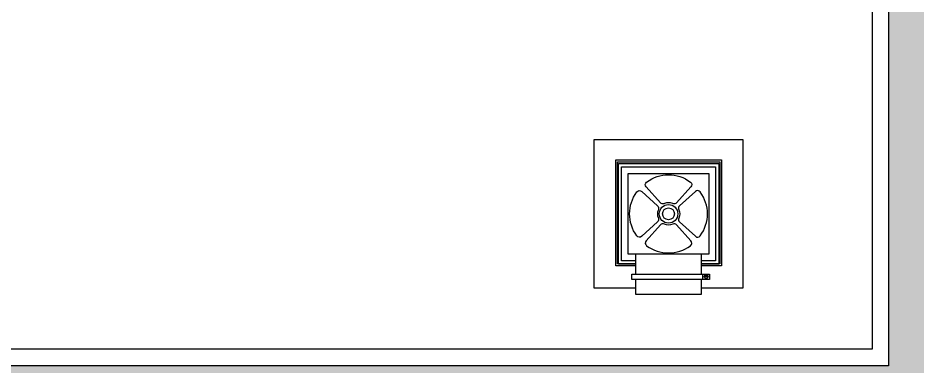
# Model space of a CAD drawing. Header units: millimetres. Extents: x -551172 to 227904, y -3435 to 261611.
# Drawn here: x 185398 to 187032, y 87504 to 88137 of the extents above; entities that cross this region are included whole.
import ezdxf

# ---------------------------------------------------------------- set-up
doc = ezdxf.new("R2010")
doc.units = ezdxf.units.MM
doc.header["$LTSCALE"] = 100
for name, color, linetype in [('F-HAT', 251, 'Continuous'), ('F-WALL1', 2, 'Continuous'), ('F-WALL2', 3, 'Continuous'), ('전기', 7, 'Continuous')]:
    doc.layers.add(name, color=color, linetype=linetype)

msp = doc.modelspace()

# ---------------------------------------------------------------- hatches: boundary and pattern name
at = {"layer": 'F-HAT'}
h = msp.add_hatch(color=256, dxfattribs=at)
h.dxf.hatch_style = 1
h.paths.add_polyline_path([(171200.6, 91301.8), (171242.1, 91616.8), (169842.1, 91616.8), (169842.1, 93089.8), (170417.1, 93089.8), (170417.1, 93320.8), (169642.1, 93320.8), (169642.1, 79859.8), (170676.6, 79859.8), (170676.6, 80052.8), (169906.6, 80052.8), (169906.6, 81641.8), (170689.6, 81641.8), (170689.6, 81891.8), (169929.6, 81891.8), (169929.6, 86096.8), (171020.6, 86096.8), (171020.6, 86256.8), (169929.6, 86256.8), (169929.6, 88346.8), (171270.6, 88346.8), (171270.6, 88496.8), (169890.6, 88496.8), (169890.6, 91301.8)])
h.paths.add_polyline_path([(172733.6, 91301.8), (172733.6, 88496.8), (172058.6, 88496.8), (172058.6, 88346.8), (172733.6, 88346.8), (172733.6, 86256.8), (171870.6, 86256.8), (171870.6, 86096.8), (173420.6, 86096.8), (173420.6, 86256.8), (172905.6, 86256.8), (172905.6, 87608.8), (173605.6, 87608.8), (173605.6, 87763.8), (172895.6, 87763.8), (172895.6, 91300.8), (173685.6, 91300.8), (173685.6, 91915.8), (172900.6, 91915.8), (172900.6, 93120.8), (173660.6, 93120.8), (173660.6, 93320.8), (172034.6, 93320.8), (172034.6, 93089.8), (172744.6, 93089.8), (172744.6, 92186.8), (172002.1, 92186.8), (172002.1, 91616.8), (172043.6, 91301.8)])
h.paths.add_polyline_path([(172152.1, 91616.8), (172152.1, 92036.8), (172744.6, 92036.8), (172744.6, 91616.8)], flags=16)
h.paths.add_polyline_path([(172900.6, 91450.8), (172900.6, 91765.8), (173535.6, 91765.8), (173535.6, 91450.8)], flags=16)
h.paths.add_polyline_path([(174648.6, 86256.8), (174375.6, 86256.8), (174375.6, 86096.8), (174420.6, 86096.8), (174420.6, 81891.8), (173988.6, 81891.8), (173988.6, 81641.8), (174648.6, 81641.8), (174648.6, 81836.8)])
h.paths.add_polyline_path([(174601.6, 80059.8), (174601.6, 80694.8), (174406.6, 80694.8), (174406.6, 80402.8), (174406.6, 80059.8), (174396.6, 80059.8), (174396.6, 79859.8), (175111.6, 79859.8), (175111.6, 80059.8)])
h.paths.add_polyline_path([(180195.6, 80469.8), (180700.6, 80469.8), (180700.6, 80724.8), (180195.6, 80724.8), (180195.6, 85991.8), (182135.6, 85991.8), (182135.6, 85371.8), (182285.6, 85371.8), (182285.6, 85689.8), (182600.6, 85689.8), (182600.6, 85847.8), (182320.6, 85847.8), (182320.6, 86194.8), (180004.6, 86194.8), (180004.6, 80059.8), (179494.6, 80059.8), (179494.6, 79859.8), (180195.6, 79859.8), (180195.6, 80044.8)])
h.paths.add_polyline_path([(180195.6, 80044.8), (180195.6, 79859.8), (181840.6, 79859.8, 0.191132), (183208.8, 80469.8), (182995.6, 80469.8), (182973.9, 80469.8, -0.151278), (181840.6, 80044.8)])
h.paths.add_polyline_path([(184198.6, 80469.8), (184198.6, 80669.8), (183685.6, 80669.8), (183685.6, 85689.8), (183730.6, 85689.8), (183730.6, 85847.8), (183450.6, 85847.8), (183450.6, 85689.8), (183495.6, 85689.8), (183495.6, 80724.8), (182995.6, 80724.8), (182995.6, 80469.8)])
h.paths.add_polyline_path([(187180.6, 80469.8), (187180.6, 89425.8), (184290.6, 89425.8), (184290.6, 88310.8), (184205.6, 88310.8), (184205.6, 88150.8), (184290.6, 88150.8), (184290.6, 87350.8), (184450.6, 87350.8), (184450.6, 89200.8), (186980.6, 89200.8), (186980.6, 87505.8), (185235.6, 87505.8), (185235.6, 87350.8), (186165.6, 87350.8), (186165.6, 86142.8), (184900.6, 86142.8), (184900.6, 85847.8), (184580.6, 85847.8), (184580.6, 85689.8), (184895.6, 85689.8), (184895.6, 85364.8), (185048.6, 85364.8), (185048.6, 85984.8), (186988.6, 85984.8), (186988.6, 80669.8), (186478.6, 80669.8), (186478.6, 80469.8)])
h.paths.add_polyline_path([(186320.6, 86142.8), (186320.6, 87350.8), (186980.6, 87350.8), (186980.6, 86142.8)], flags=16)
h.paths.add_polyline_path([(180785.6, 87650.8), (180785.6, 87805.8), (178380.6, 87805.8), (178380.6, 92845.8), (178890.6, 92845.8), (178890.6, 93045.8), (178380.6, 93045.8), (178380.6, 93320.8), (177665.6, 93320.8), (177665.6, 93120.8), (178200.6, 93120.8), (178200.6, 90795.8), (177800.6, 90795.8), (177800.6, 90550.8), (178195.6, 90550.8), (178195.6, 87650.8)])
h.paths.add_polyline_path([(181875.6, 88310.8), (181875.6, 91102.8), (182645.6, 91102.8), (182645.6, 93045.8), (181405.6, 93045.8), (181405.6, 92845.8), (182437.6, 92845.8), (182437.6, 91575.8), (181685.6, 91575.8), (181685.6, 87805.8), (181635.6, 87805.8), (181635.6, 87650.8), (181870.6, 87650.8), (181870.6, 88150.8), (182290.6, 88150.8), (182290.6, 88310.8)])
h.paths.add_polyline_path([(181875.6, 91202.8), (181875.6, 91475.8), (182437.6, 91475.8), (182437.6, 91202.8)], flags=16)
h.paths.add_polyline_path([(184290.6, 90422.8), (184550.6, 90422.8), (184550.6, 91232.8), (184290.6, 91232.8)])
h.paths.add_polyline_path([(176170.6, 91300.8), (176170.6, 90550.8), (176440.6, 90550.8), (176440.6, 91640.8), (175170.6, 91640.8), (175170.6, 91300.8)])

# ---------------------------------------------------------------- linework, layer by layer
at = {"layer": 'F-WALL1'}
msp.add_lwpolyline([(187180.6, 80469.8), (187180.6, 89425.8), (184290.6, 89425.8), (184290.6, 88310.8), (184205.6, 88310.8), (184205.6, 88150.8), (184290.6, 88150.8), (184290.6, 87350.8), (184450.6, 87350.8), (184450.6, 89200.8), (186980.6, 89200.8), (186980.6, 87505.8), (185235.6, 87505.8), (185235.6, 87350.8), (186165.6, 87350.8), (186165.6, 86142.8), (184900.6, 86142.8), (184900.6, 85847.8)], dxfattribs=at)
at = {"layer": 'F-WALL2', "color": 4}
msp.add_lwpolyline([(186050.6, 89075.8), (186050.6, 88275.8), (186210.6, 88275.8), (186210.6, 89075.8), (186950.6, 89075.8), (186950.6, 87535.8), (184480.6, 87535.8), (184480.6, 89075.8), (186050.6, 89075.8)], dxfattribs=at)
at = {"layer": '전기'}
for p, q in [((186643.2, 87662.7), (186643.2, 87672.4)), ((186652.3, 87668.2), (186645.6, 87668.2)), ((186652.3, 87667), (186645.6, 87667))]:
    msp.add_line(p, q, dxfattribs=at)
for points in [[(186520.6, 87646.6), (186445.6, 87646.6), (186445.6, 87916.6), (186715.6, 87916.6), (186715.6, 87646.6), (186640.6, 87646.6)], [(186520.6, 87687.4), (186484.6, 87687.4), (186484.6, 87879.4), (186676.6, 87879.4), (186676.6, 87687.4), (186640.6, 87687.4)], [(186520.6, 87691), (186487.6, 87691), (186487.6, 87875.8), (186673.6, 87875.8), (186673.6, 87691), (186640.6, 87691)], [(186520.6, 87690.4), (186489.4, 87690.4), (186489.4, 87872.8), (186671.8, 87872.8), (186671.8, 87690.4), (186640.6, 87690.4)], [(186520.6, 87696.4), (186495.4, 87696.4), (186495.4, 87866.8), (186665.8, 87866.8), (186665.8, 87696.4), (186640.6, 87696.4)], [(186520.6, 87708.4), (186520.6, 87672.4)], [(186640.6, 87672.4), (186640.6, 87708.4)], [(186520.6, 87662.7), (186520.6, 87635.8), (186640.6, 87635.8), (186640.6, 87662.7)]]:
    msp.add_lwpolyline(points, dxfattribs=at)
for points in [[(186653.8, 87708.4), (186507.4, 87708.4), (186507.4, 87854.8), (186653.8, 87854.8)], [(186655, 87662.7), (186514, 87662.7), (186514, 87672.4), (186655, 87672.4)]]:
    msp.add_lwpolyline(points, close=True, dxfattribs=at)
for points in [[(186573.1, 87800.1, -0.33806), (186565.9, 87801.5), (186539.9, 87830.4, -0.443276), (186540.8, 87839.3, -0.328529), (186620.5, 87839.3, -0.443276), (186621.4, 87830.4), (186595.3, 87801.5, -0.33806), (186588.2, 87800.1, 0.237434)], [(186562.1, 87774, -0.33806), (186560.7, 87766.9), (186531.8, 87740.8, -0.443276), (186522.9, 87741.7, -0.328529), (186522.9, 87821.4, -0.443276), (186531.8, 87822.3), (186560.7, 87796.2, -0.33806), (186562.1, 87789.1, 0.237434)], [(186599.2, 87774, 0.33806), (186600.5, 87766.9), (186629.5, 87740.8, 0.443276), (186638.3, 87741.7, 0.328529), (186638.3, 87821.4, 0.443276), (186629.5, 87822.3), (186600.5, 87796.2, 0.33806), (186599.2, 87789.1, -0.237434)], [(186573.1, 87763, 0.33806), (186565.9, 87761.6), (186539.9, 87732.7, 0.443276), (186540.8, 87723.8, 0.328529), (186620.5, 87723.8, 0.443276), (186621.4, 87732.7), (186595.3, 87761.6, 0.33806), (186588.2, 87763, -0.237434)]]:
    msp.add_lwpolyline(points, format="xyb", close=True, dxfattribs=at)
for centre, radius in [((186580.6, 87781.6), 16.8), ((186580.6, 87781.6), 10.8), ((186649, 87667.6), 3.4)]:
    msp.add_circle(centre, radius, dxfattribs=at)

doc.saveas('drawing.dxf')
